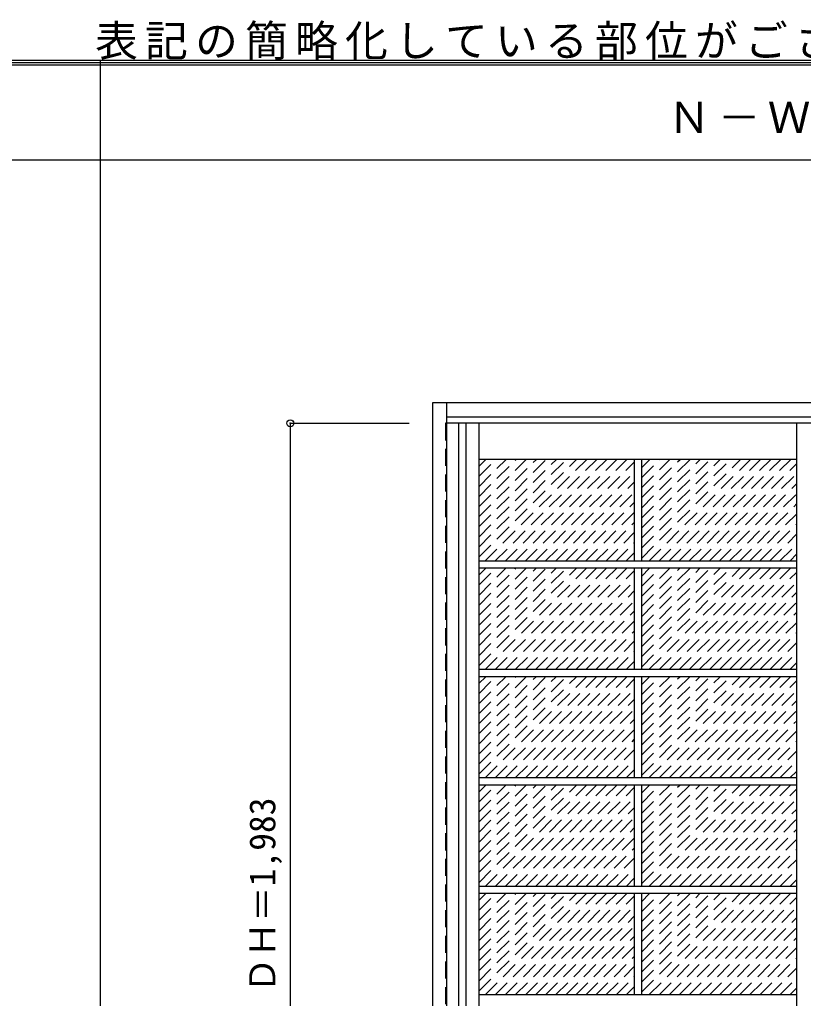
# Model space of a CAD drawing. Units: millimetres, scale not verified. Extents: x -6000 to 5700, y -4307 to 4260.
# Drawn here: x 2725 to 4376, y 2198 to 4260 of the extents above; entities that cross this region are included whole.
import ezdxf
from ezdxf.enums import TextEntityAlignment as Align

# ---------------------------------------------------------------- set-up
doc = ezdxf.new("R2010")
doc.units = ezdxf.units.MM
doc.header["$LTSCALE"] = 30
doc.header["$PDMODE"] = 32
doc.header["$PDSIZE"] = 15
doc.linetypes.add('DASHED1', pattern=[1.8, 1.2, -0.6])
for name, color, linetype in [('0-2_扉', 4, 'DASHED1'), ('0-3_仕上げ', 3, 'Continuous'), ('0-4_枠', 3, 'Continuous'), ('0-A_文字', 7, 'Continuous'), ('0-B_寸法', 4, 'Continuous'), ('0-C_ハッチ', 4, 'DASHED1'), ('F-1_枠', 6, 'Continuous')]:
    doc.layers.add(name, color=color, linetype=linetype)
doc.styles.add('ＭＳ ゴシック', font='')
doc.styles.get('ＭＳ ゴシック').set_extended_font_data('MS Gothic')

msp = doc.modelspace()

# ---------------------------------------------------------------- linework, layer by layer
at = {"layer": '0-2_扉'}
for p, q in [((3622, 3409.5), (3622, 1426.5)), ((3625, 3409.5), (3622, 3409.5))]:
    msp.add_line(p, q, dxfattribs=at)
at = {"layer": '0-2_扉', "color": 3, "linetype": 'Continuous'}
msp.add_line((5209, 3409.5), (3625, 3409.5), dxfattribs=at)
at = {"layer": '0-3_仕上げ'}
for p, q in [((3649.5, 3409.5), (3649.5, 1426.5)), ((3664.5, 3409.5), (3664.5, 1426.5)), ((4019.5, 3333.5), (4019.5, 3119)), ((4034.5, 3333.5), (4034.5, 3119)), ((4362, 3119), (3692, 3119)), ((4362, 3104), (3692, 3104)), ((4019.5, 3104), (4019.5, 2890.5)), ((4034.5, 3104), (4034.5, 2890.5)), ((4362, 2890.5), (3692, 2890.5)), ((4362, 2875.5), (3692, 2875.5)), ((4019.5, 2875.5), (4019.5, 2662)), ((4034.5, 2875.5), (4034.5, 2662)), ((4362, 2662), (3692, 2662)), ((4362, 2647), (3692, 2647)), ((4019.5, 2647), (4019.5, 2433.5)), ((4034.5, 2647), (4034.5, 2433.5)), ((4362, 2433.5), (3692, 2433.5)), ((4362, 2418.5), (3692, 2418.5)), ((4019.5, 2418.5), (4019.5, 2205)), ((4034.5, 2418.5), (4034.5, 2205)), ((4362, 2205), (3692, 2205))]:
    msp.add_line(p, q, dxfattribs=at)
at = {"layer": '0-3_仕上げ', "color": 7}
for p, q in [((3692, 3409.5), (3692, 1426.5)), ((4362, 1426.5), (4362, 3409.5)), ((4362, 3333.5), (3692, 3333.5))]:
    msp.add_line(p, q, dxfattribs=at)
at = {"layer": '0-4_枠'}
for p, q in [((3595, 1418), (3595, 3453)), ((3595, 3453), (5239, 3453)), ((3625, 1418), (3625, 3453)), ((3625, 3423), (5209, 3423))]:
    msp.add_line(p, q, dxfattribs=at)
at = {"layer": '0-B_寸法'}
for q in [(3545, 3409.5), (3295, 1426.5)]:
    msp.add_line((3295, 3409.5), q, dxfattribs=at)
at = {"layer": '0-B_寸法', "color": 7}
msp.add_point((3295, 3409.5), dxfattribs=at)
at = {"layer": '0-C_ハッチ'}
for p, q in [((3692, 3318.35), (3707.15, 3333.5)), ((3692, 3127.43), (3898.07, 3333.5)), ((3692, 3148.64), (3876.86, 3333.5)), ((3692, 3169.85), (3855.65, 3333.5)), ((3692, 3191.07), (3834.43, 3333.5)), ((3692, 3212.28), (3813.22, 3333.5)), ((3692, 3233.49), (3792.01, 3333.5)), ((3692, 3254.71), (3770.79, 3333.5)), ((3692, 3275.92), (3749.58, 3333.5)), ((3692, 3297.13), (3728.37, 3333.5)), ((3704.79, 3119), (3919.29, 3333.5)), ((3726, 3119), (3940.5, 3333.5)), ((3747.21, 3119), (3961.71, 3333.5)), ((3768.43, 3119), (3982.93, 3333.5)), ((3789.64, 3119), (4004.14, 3333.5)), ((3810.85, 3119), (4019.5, 3327.65)), ((4034.5, 3124.85), (4243.15, 3333.5)), ((4034.5, 3146.07), (4221.93, 3333.5)), ((4034.5, 3167.28), (4200.72, 3333.5)), ((4034.5, 3188.49), (4179.51, 3333.5)), ((4034.5, 3209.71), (4158.29, 3333.5)), ((4034.5, 3230.92), (4137.08, 3333.5)), ((4034.5, 3252.13), (4115.87, 3333.5)), ((4034.5, 3273.35), (4094.65, 3333.5)), ((4034.5, 3294.56), (4073.44, 3333.5)), ((4034.5, 3315.77), (4052.23, 3333.5)), ((4049.86, 3119), (4264.36, 3333.5)), ((4071.07, 3119), (4285.57, 3333.5)), ((4092.29, 3119), (4306.79, 3333.5)), ((4113.5, 3119), (4328, 3333.5)), ((4134.71, 3119), (4349.21, 3333.5)), ((4155.93, 3119), (4362, 3325.07)), ((3832.07, 3119), (4019.5, 3306.43)), ((4177.14, 3119), (4362, 3303.86)), ((3853.28, 3119), (4019.5, 3285.22)), ((4198.35, 3119), (4362, 3282.65)), ((3874.49, 3119), (4019.5, 3264.01)), ((4219.57, 3119), (4362, 3261.43)), ((3895.7, 3119), (4019.5, 3242.79)), ((4240.78, 3119), (4362, 3240.22)), ((3916.92, 3119), (4019.5, 3221.58)), ((4261.99, 3119), (4362, 3219.01)), ((3938.13, 3119), (4019.5, 3200.37)), ((4283.2, 3119), (4362, 3197.79)), ((3959.34, 3119), (4019.5, 3179.15)), ((3980.56, 3119), (4019.5, 3157.94)), ((4304.42, 3119), (4362, 3176.58)), ((4001.77, 3119), (4019.5, 3136.73)), ((4325.63, 3119), (4362, 3155.37)), ((4346.84, 3119), (4362, 3134.15)), ((3692, 2898.43), (3897.57, 3104)), ((3692, 2919.64), (3876.36, 3104)), ((3692, 2940.85), (3855.15, 3104)), ((3692, 2962.07), (3833.93, 3104)), ((3692, 2983.28), (3812.72, 3104)), ((3692, 3004.49), (3791.51, 3104)), ((3692, 3025.71), (3770.29, 3104)), ((3692, 3046.92), (3749.08, 3104)), ((3692, 3068.13), (3727.87, 3104)), ((3692, 3089.35), (3706.65, 3104)), ((3705.29, 2890.5), (3918.79, 3104)), ((3726.5, 2890.5), (3940, 3104)), ((3747.71, 2890.5), (3961.21, 3104)), ((3768.93, 2890.5), (3982.43, 3104)), ((3790.14, 2890.5), (4003.64, 3104)), ((3811.35, 2890.5), (4019.5, 3098.65)), ((4034.5, 2895.85), (4242.65, 3104)), ((4034.5, 2917.07), (4221.43, 3104)), ((4034.5, 2938.28), (4200.22, 3104)), ((4034.5, 2959.49), (4179.01, 3104)), ((4034.5, 2980.71), (4157.79, 3104)), ((4034.5, 3001.92), (4136.58, 3104)), ((4034.5, 3023.13), (4115.37, 3104)), ((4034.5, 3044.35), (4094.15, 3104)), ((4034.5, 3065.56), (4072.94, 3104)), ((4034.5, 3086.77), (4051.73, 3104)), ((4050.36, 2890.5), (4263.86, 3104)), ((4071.57, 2890.5), (4285.07, 3104)), ((4092.79, 2890.5), (4306.29, 3104)), ((4114, 2890.5), (4327.5, 3104)), ((4135.21, 2890.5), (4348.71, 3104)), ((4156.43, 2890.5), (4362, 3096.07)), ((3832.57, 2890.5), (4019.5, 3077.43)), ((4177.64, 2890.5), (4362, 3074.86)), ((3853.78, 2890.5), (4019.5, 3056.22)), ((4198.85, 2890.5), (4362, 3053.65)), ((3874.99, 2890.5), (4019.5, 3035.01)), ((4220.07, 2890.5), (4362, 3032.43)), ((3896.2, 2890.5), (4019.5, 3013.79)), ((3917.42, 2890.5), (4019.5, 2992.58)), ((4241.28, 2890.5), (4362, 3011.22)), ((3938.63, 2890.5), (4019.5, 2971.37)), ((4262.49, 2890.5), (4362, 2990.01)), ((3959.84, 2890.5), (4019.5, 2950.15)), ((4283.7, 2890.5), (4362, 2968.79)), ((4304.92, 2890.5), (4362, 2947.58)), ((3981.06, 2890.5), (4019.5, 2928.94)), ((4326.13, 2890.5), (4362, 2926.37)), ((4002.27, 2890.5), (4019.5, 2907.73)), ((4347.34, 2890.5), (4362, 2905.15)), ((3692, 2669.93), (3897.57, 2875.5)), ((3692, 2691.14), (3876.36, 2875.5)), ((3692, 2712.35), (3855.15, 2875.5)), ((3692, 2733.57), (3833.93, 2875.5)), ((3692, 2754.78), (3812.72, 2875.5)), ((3692, 2775.99), (3791.51, 2875.5)), ((3692, 2797.21), (3770.29, 2875.5)), ((3692, 2818.42), (3749.08, 2875.5)), ((3692, 2839.63), (3727.87, 2875.5)), ((3692, 2860.85), (3706.65, 2875.5)), ((3705.29, 2662), (3918.79, 2875.5)), ((3726.5, 2662), (3940, 2875.5)), ((3747.71, 2662), (3961.21, 2875.5)), ((3768.93, 2662), (3982.43, 2875.5)), ((3790.14, 2662), (4003.64, 2875.5)), ((3811.35, 2662), (4019.5, 2870.15)), ((4034.5, 2667.35), (4242.65, 2875.5)), ((4034.5, 2688.57), (4221.43, 2875.5)), ((4034.5, 2709.78), (4200.22, 2875.5)), ((4034.5, 2730.99), (4179.01, 2875.5)), ((4034.5, 2752.21), (4157.79, 2875.5)), ((4034.5, 2773.42), (4136.58, 2875.5)), ((4034.5, 2794.63), (4115.37, 2875.5)), ((4034.5, 2815.85), (4094.15, 2875.5)), ((4034.5, 2837.06), (4072.94, 2875.5)), ((4034.5, 2858.27), (4051.73, 2875.5)), ((4050.36, 2662), (4263.86, 2875.5)), ((4071.57, 2662), (4285.07, 2875.5)), ((4092.79, 2662), (4306.29, 2875.5)), ((4114, 2662), (4327.5, 2875.5)), ((4135.21, 2662), (4348.71, 2875.5)), ((4156.43, 2662), (4362, 2867.57)), ((3832.57, 2662), (4019.5, 2848.93)), ((3853.78, 2662), (4019.5, 2827.72)), ((4177.64, 2662), (4362, 2846.36)), ((3874.99, 2662), (4019.5, 2806.51)), ((4198.85, 2662), (4362, 2825.15)), ((3896.2, 2662), (4019.5, 2785.29)), ((4220.07, 2662), (4362, 2803.93)), ((3917.42, 2662), (4019.5, 2764.08)), ((4241.28, 2662), (4362, 2782.72)), ((4262.49, 2662), (4362, 2761.51)), ((3938.63, 2662), (4019.5, 2742.87)), ((4283.7, 2662), (4362, 2740.29)), ((3959.84, 2662), (4019.5, 2721.65)), ((4304.92, 2662), (4362, 2719.08)), ((3981.06, 2662), (4019.5, 2700.44)), ((4326.13, 2662), (4362, 2697.87)), ((4002.27, 2662), (4019.5, 2679.23)), ((4347.34, 2662), (4362, 2676.65)), ((3692, 2441.43), (3897.57, 2647)), ((3692, 2462.64), (3876.36, 2647)), ((3692, 2483.85), (3855.15, 2647)), ((3692, 2505.07), (3833.93, 2647)), ((3692, 2526.28), (3812.72, 2647)), ((3692, 2547.49), (3791.51, 2647)), ((3692, 2568.71), (3770.29, 2647)), ((3692, 2589.92), (3749.08, 2647)), ((3692, 2611.13), (3727.87, 2647)), ((3692, 2632.35), (3706.65, 2647)), ((3705.29, 2433.5), (3918.79, 2647)), ((3726.5, 2433.5), (3940, 2647)), ((3747.71, 2433.5), (3961.21, 2647)), ((3768.93, 2433.5), (3982.43, 2647)), ((3790.14, 2433.5), (4003.64, 2647)), ((3811.35, 2433.5), (4019.5, 2641.65)), ((4034.5, 2438.85), (4242.65, 2647)), ((4034.5, 2460.07), (4221.43, 2647)), ((4034.5, 2481.28), (4200.22, 2647)), ((4034.5, 2502.49), (4179.01, 2647)), ((4034.5, 2523.71), (4157.79, 2647)), ((4034.5, 2544.92), (4136.58, 2647)), ((4034.5, 2566.13), (4115.37, 2647)), ((4034.5, 2587.35), (4094.15, 2647)), ((4034.5, 2608.56), (4072.94, 2647)), ((4034.5, 2629.77), (4051.73, 2647)), ((4050.36, 2433.5), (4263.86, 2647)), ((4071.57, 2433.5), (4285.07, 2647)), ((4092.79, 2433.5), (4306.29, 2647)), ((4114, 2433.5), (4327.5, 2647)), ((4135.21, 2433.5), (4348.71, 2647)), ((3832.57, 2433.5), (4019.5, 2620.43)), ((4156.43, 2433.5), (4362, 2639.07)), ((3853.78, 2433.5), (4019.5, 2599.22)), ((4177.64, 2433.5), (4362, 2617.86)), ((4198.85, 2433.5), (4362, 2596.65)), ((3874.99, 2433.5), (4019.5, 2578.01)), ((4220.07, 2433.5), (4362, 2575.43)), ((3896.2, 2433.5), (4019.5, 2556.79)), ((4241.28, 2433.5), (4362, 2554.22)), ((3917.42, 2433.5), (4019.5, 2535.58)), ((4262.49, 2433.5), (4362, 2533.01)), ((3938.63, 2433.5), (4019.5, 2514.37)), ((4283.7, 2433.5), (4362, 2511.79)), ((3959.84, 2433.5), (4019.5, 2493.15)), ((4304.92, 2433.5), (4362, 2490.58)), ((3981.06, 2433.5), (4019.5, 2471.94)), ((4326.13, 2433.5), (4362, 2469.37)), ((4002.27, 2433.5), (4019.5, 2450.73)), ((4347.34, 2433.5), (4362, 2448.15)), ((3692, 2212.93), (3897.57, 2418.5)), ((3692, 2234.14), (3876.36, 2418.5)), ((3692, 2255.35), (3855.15, 2418.5)), ((3692, 2276.57), (3833.93, 2418.5)), ((3692, 2297.78), (3812.72, 2418.5)), ((3692, 2318.99), (3791.51, 2418.5)), ((3692, 2340.21), (3770.29, 2418.5)), ((3692, 2361.42), (3749.08, 2418.5)), ((3692, 2382.63), (3727.87, 2418.5)), ((3692, 2403.85), (3706.65, 2418.5)), ((3705.29, 2205), (3918.79, 2418.5)), ((3726.5, 2205), (3940, 2418.5)), ((3747.71, 2205), (3961.21, 2418.5)), ((3768.93, 2205), (3982.43, 2418.5)), ((3790.14, 2205), (4003.64, 2418.5)), ((4034.5, 2210.35), (4242.65, 2418.5)), ((4034.5, 2231.57), (4221.43, 2418.5)), ((4034.5, 2252.78), (4200.22, 2418.5)), ((4034.5, 2273.99), (4179.01, 2418.5)), ((4034.5, 2295.21), (4157.79, 2418.5)), ((4034.5, 2316.42), (4136.58, 2418.5)), ((4034.5, 2337.63), (4115.37, 2418.5)), ((4034.5, 2358.85), (4094.15, 2418.5)), ((4034.5, 2380.06), (4072.94, 2418.5)), ((4034.5, 2401.27), (4051.73, 2418.5)), ((4050.36, 2205), (4263.86, 2418.5)), ((4071.57, 2205), (4285.07, 2418.5)), ((4092.79, 2205), (4306.29, 2418.5)), ((4114, 2205), (4327.5, 2418.5)), ((4135.21, 2205), (4348.71, 2418.5)), ((3811.35, 2205), (4019.5, 2413.15)), ((4156.43, 2205), (4362, 2410.57)), ((3832.57, 2205), (4019.5, 2391.93)), ((4177.64, 2205), (4362, 2389.36)), ((3853.78, 2205), (4019.5, 2370.72)), ((4198.85, 2205), (4362, 2368.15)), ((3874.99, 2205), (4019.5, 2349.51)), ((4220.07, 2205), (4362, 2346.93)), ((3896.2, 2205), (4019.5, 2328.29)), ((4241.28, 2205), (4362, 2325.72)), ((3917.42, 2205), (4019.5, 2307.08)), ((4262.49, 2205), (4362, 2304.51)), ((3938.63, 2205), (4019.5, 2285.87)), ((4283.7, 2205), (4362, 2283.29)), ((3959.84, 2205), (4019.5, 2264.65)), ((4304.92, 2205), (4362, 2262.08)), ((3981.06, 2205), (4019.5, 2243.44)), ((4326.13, 2205), (4362, 2240.87)), ((4002.27, 2205), (4019.5, 2222.23)), ((4347.34, 2205), (4362, 2219.65))]:
    msp.add_line(p, q, dxfattribs=at)
at = {"layer": 'F-1_枠'}
for p, q in [((-6000, 4175), (5700, 4175)), ((-6000, 4170), (5700, 4170)), ((2895, -3790), (2895, 4175)), ((-6000, 4165), (5700, 4165)), ((-6000, 3965), (5700, 3965))]:
    msp.add_line(p, q, dxfattribs=at)

# ---------------------------------------------------------------- texts
at = {"layer": '0-A_文字', "char_height": 65.98, "attachment_point": 7, "style": 'ＭＳ ゴシック'}
for s, insert in [('\\T1.17;※本図は意匠確認用です。\u3000表記の簡略化している部位がございますのでご注意下さい。', (1515, 4175)), ('\\T1.17;Ｎ－ＷＳ', (4090, 4020))]:
    msp.add_mtext(s, dxfattribs=dict(at, insert=insert))
at = {"layer": '0-B_寸法', "color": 7, "style": 'ＭＳ ゴシック'}
msp.add_text('ＤＨ＝1,983', height=54.99, rotation=90, dxfattribs=at).set_placement((3280, 2208.75), align=Align.BOTTOM_LEFT)

doc.saveas('drawing.dxf')
